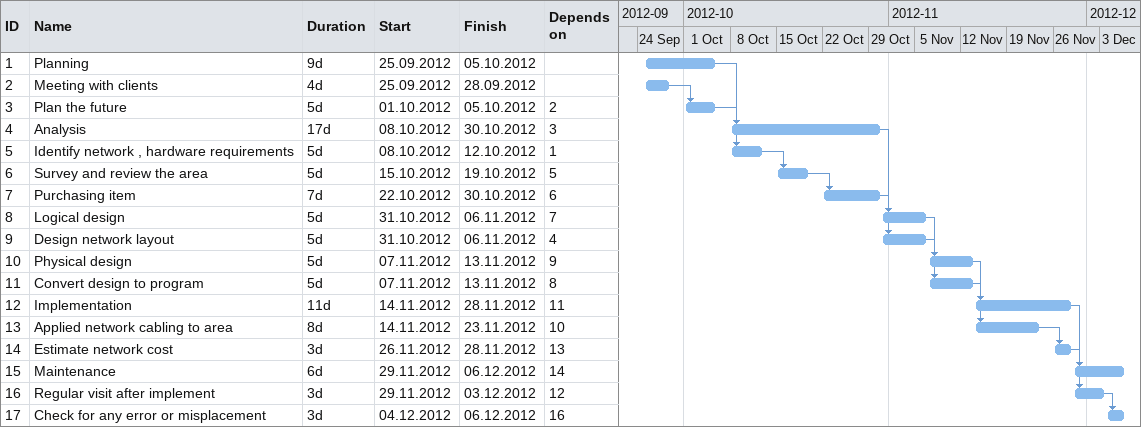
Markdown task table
| ID | Task | Duration | Start | Finish | Predecessors |
|---|---|---|---|---|---|
| 1 | Planning | 9d | 2012-09-25 | 2012-10-05 |  |
| 2 | Meeting with clients | 4d | 2012-09-25 | 2012-09-28 |  |
| 3 | Plan the future | 5d | 2012-10-01 | 2012-10-05 | 2 |
| 4 | Analysis | 17d | 2012-10-08 | 2012-10-30 | 3 |
| 5 | Identify network , hardware requirements | 5d | 2012-10-08 | 2012-10-12 | 1 |
| 6 | Survey and review the area | 5d | 2012-10-15 | 2012-10-19 | 5 |
| 7 | Purchasing item | 7d | 2012-10-22 | 2012-10-30 | 6 |
| 8 | Logical design | 5d | 2012-10-31 | 2012-11-06 | 7 |
| 9 | Design network layout | 5d | 2012-10-31 | 2012-11-06 | 4 |
| 10 | Physical design | 5d | 2012-11-07 | 2012-11-13 | 9 |
| 11 | Convert design to program | 5d | 2012-11-07 | 2012-11-13 | 8 |
| 12 | Implementation | 11d | 2012-11-14 | 2012-11-28 | 11 |
| 13 | Applied network cabling to area | 8d | 2012-11-14 | 2012-11-23 | 10 |
| 14 | Estimate network cost | 3d | 2012-11-26 | 2012-11-28 | 13 |
| 15 | Maintenance | 6d | 2012-11-29 | 2012-12-06 | 14 |
| 16 | Regular visit after implement | 3d | 2012-11-29 | 2012-12-03 | 12 |
| 17 | Check for any error or misplacement | 3d | 2012-12-04 | 2012-12-06 | 16 |
